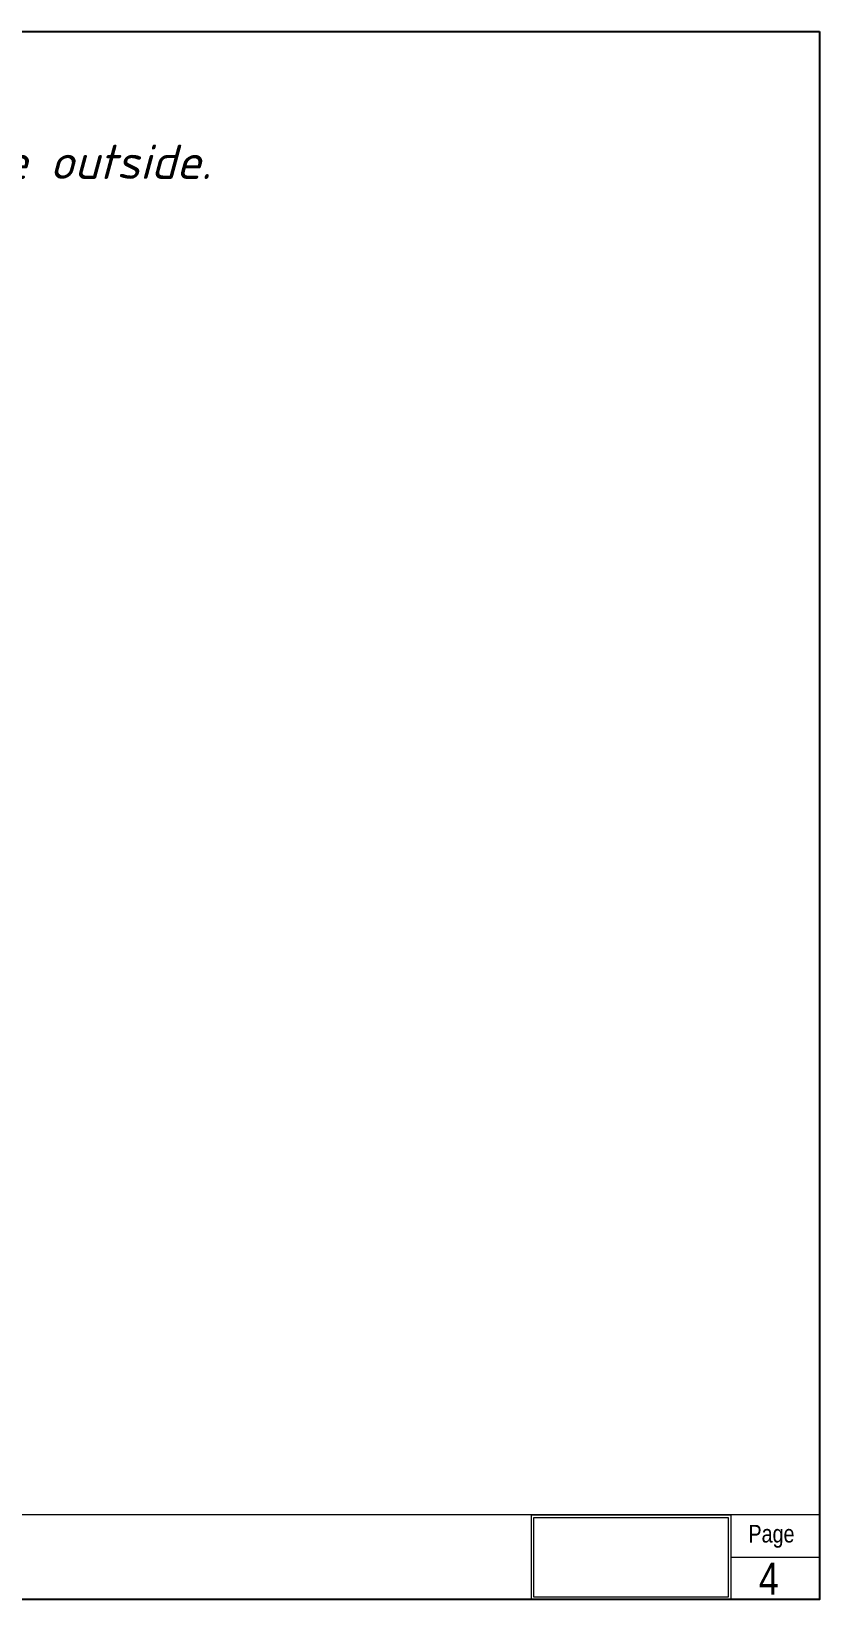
# Model space of a CAD drawing. Header units: millimetres. Extents: x 0 to 182016, y 11 to 3710.
# Drawn here: x 21255 to 23114, y 11 to 3710 of the extents above; entities that cross this region are included whole.
import ezdxf

# ---------------------------------------------------------------- set-up
doc = ezdxf.new("R2010")
doc.units = ezdxf.units.MM
doc.linetypes.add('ACAD_ISO03W100', pattern=[30, 12, -18])
doc.styles.add('ROMANS', font='stylu.ttf', dxfattribs={"oblique": 15})
doc.styles.get("Standard").update_dxf_attribs({"font": 'arial.ttf'})
picture_1 = doc.add_image_def('image1.jpeg', size_in_pixel=(1233, 506))

msp = doc.modelspace()

# ---------------------------------------------------------------- linework, layer by layer
at = {"lineweight": 0}
for p, q in [((23113.7644164, 210.9357406), (19414.225004, 210.9357406)), ((22904.344308, 110.9233004), (23113.7644164, 110.9233004))]:
    msp.add_line(p, q, dxfattribs=at)
msp.add_lwpolyline([(23113.7644164, 3710.4502728), (23113.7644164, 10.9108603), (17614.4490736, 10.9108603), (17614.4490736, 3710.4502728)], close=True)
at = {"lineweight": 5}
msp.add_lwpolyline([(22434.0329404, 10.9108603), (22434.0329404, 210.9357406), (22904.344308, 210.9357406), (22904.344308, 10.9108603), (22419.8060263, 10.9108603)], dxfattribs=at)

# ---------------------------------------------------------------- texts
at = {"lineweight": 0, "width": 0.8}
msp.add_text('Page', height=41.62239482, dxfattribs=at).set_placement((22945.8732728, 145.6096254))
at = {"color": 1, "lineweight": 0, "width": 0.8}
msp.add_text('4', height=74.9203107, dxfattribs=at).set_placement((22970.5437756, 22.9923243))
at = {"lineweight": 0, "insert": (19260.6476138, 3443.1762634), "char_height": 80.838163663, "attachment_point": 1, "style": 'ROMANS'}
msp.add_mtext('{\\fISOCPEUR|b0|i0|c186|p34;Viewed from the outside, opens to the outside.}', dxfattribs=at)

# ---------------------------------------------------------------- pictures from other files: only their frames are drawn
at = {"color": 7, "linetype": 'ACAD_ISO03W100', "lineweight": 0, "true_color": 0xffffff}
image = msp.add_image(picture_1, insert=(22439.9829404, 16.8621043), size_in_units=(458.4113677, 188.1233999), dxfattribs=at)
image.dxf.flags = 7

doc.saveas('drawing.dxf')
